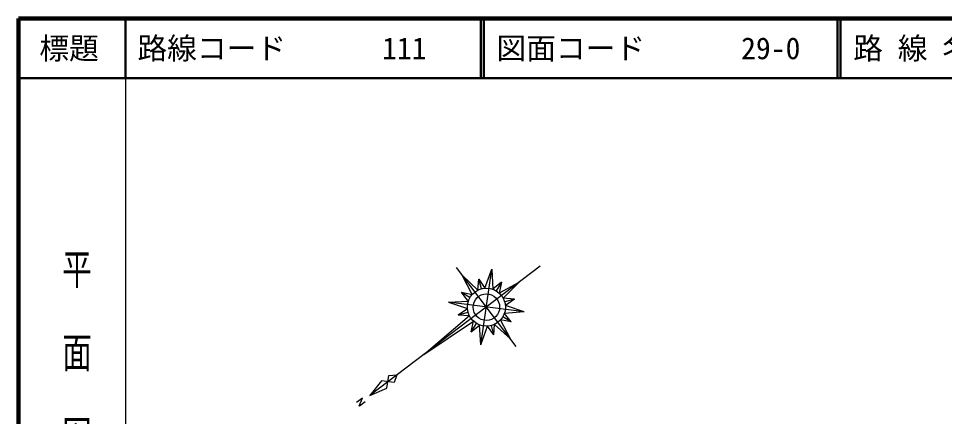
# Model space of a CAD drawing. Units: millimetres, scale not verified. Extents: x 40000 to 680000, y 20000 to 380000.
# Drawn here: x 40000 to 195725, y 313139 to 380000 of the extents above; entities that cross this region are included whole.
import ezdxf
from ezdxf.enums import TextEntityAlignment as Align

# ---------------------------------------------------------------- set-up
doc = ezdxf.new("R2010")
doc.units = ezdxf.units.MM
doc.header["$LTSCALE"] = 1000
for name, color, linetype, lineweight in [('M-BGD', 7, 'Continuous', 25), ('M-TTL', 2, 'Continuous', 140), ('M-TTL-BAND', 7, 'Continuous', 25), ('M-TTL-LINE', 7, 'Continuous', 50)]:
    doc.layers.add(name, color=color, linetype=linetype, lineweight=lineweight)
doc.layers.add('M-TTL-TXT', color=7, linetype='Continuous')
doc.styles.add('@ＭＳ ゴシック', font='')
doc.styles.add('ＭＳ ゴシック', font='')
doc.styles.get('@ＭＳ ゴシック').set_extended_font_data('@MS Gothic')
doc.styles.get('ＭＳ ゴシック').set_extended_font_data('MS Gothic')

msp = doc.modelspace()

# ---------------------------------------------------------------- linework, layer by layer
at = {"layer": 'M-BGD'}
for p, q in [((127718, 338378), (99102, 316682)), ((123705, 324900), (113657, 338153)), ((116290, 333604), (114614, 336891)), ((114614, 336891), (117254, 334358)), ((117751, 325189), (119612, 337864)), ((118435, 334694), (119612, 337864)), ((119612, 337864), (119762, 334500)), ((117254, 334358), (117427, 336207)), ((117427, 336207), (118435, 334694)), ((117862, 334587), (117427, 336207)), ((121239, 335718), (119755, 334509)), ((121239, 335718), (120343, 334232)), ((121239, 335718), (120835, 333868)), ((124144, 335669), (120835, 333868)), ((124144, 335669), (121509, 333004)), ((115632, 332496), (114513, 333998)), ((114513, 333998), (116290, 333604)), ((114513, 333998), (115938, 333128)), ((112328, 332342), (115632, 332496)), ((125034, 330712), (112328, 332342)), ((112328, 332342), (115492, 331282)), ((123408, 332858), (121509, 333004)), ((123408, 332858), (121762, 332378)), ((123408, 332858), (121873, 331763)), ((125034, 330712), (121873, 331763)), ((113955, 330196), (115492, 331282)), ((113955, 330196), (115597, 330659)), ((113955, 330196), (115819, 330076)), ((125034, 330712), (121703, 330442)), ((122849, 329055), (121703, 330442)), ((108139, 323534), (115819, 330076)), ((108139, 323534), (116519, 329145)), ((116124, 327335), (116519, 329145)), ((116124, 327335), (117009, 328775)), ((119936, 326846), (120051, 328609)), ((122748, 326163), (120051, 328609)), ((122849, 329055), (121035, 329351)), ((122748, 326163), (121035, 329351)), ((122849, 329055), (121447, 329888)), ((116124, 327335), (117547, 328500)), ((117751, 325189), (117553, 328509)), ((117751, 325189), (118849, 328317)), ((119936, 326846), (118860, 328301)), ((119936, 326846), (119519, 328408)), ((101969, 317907), (102260, 320025)), ((102260, 320025), (103621, 320108)), ((103621, 320108), (103174, 318820)), ((101055, 319112), (99102, 316682)), ((99102, 316682), (101969, 317907)), ((103174, 318820), (101055, 319112)), ((97835, 316226), (96858, 315485)), ((97298, 314915), (97873, 316186)), ((97873, 316186), (97835, 316226)), ((97324, 314880), (97298, 314915)), ((98309, 315620), (97324, 314880))]:
    msp.add_line(p, q, dxfattribs=at)
for radius in [3200, 2233]:
    msp.add_circle((118684, 331502), radius, dxfattribs=at)
at = {"layer": 'M-TTL'}
for p, q in [((40000, 380000), (40000, 20000)), ((680000, 380000), (40000, 380000))]:
    msp.add_line(p, q, dxfattribs=at)
at = {"layer": 'M-TTL-BAND'}
msp.add_line((58000, 370000), (58000, 20000), dxfattribs=at)
at = {"layer": 'M-TTL-LINE'}
for p, q in [((58000, 380000), (58000, 370000)), ((117750, 380000), (117750, 370000)), ((118250, 380000), (118250, 370000)), ((177750, 380000), (177750, 370000)), ((178250, 380000), (178250, 370000)), ((40000, 370000), (680000, 370000))]:
    msp.add_line(p, q, dxfattribs=at)

# ---------------------------------------------------------------- texts
at = {"layer": 'M-TTL-BAND', "style": '@ＭＳ ゴシック', "width": 1.4}
msp.add_text('平  面  図', height=3666, rotation=270, dxfattribs=at).set_placement((49777, 306475), align=Align.MIDDLE_RIGHT)
at = {"layer": 'M-TTL-TXT', "style": 'ＭＳ ゴシック'}
msp.add_text('標題', height=3666, dxfattribs=at).set_placement((48500, 375000), align=Align.MIDDLE_CENTER)
for s, p in [('路線コード', (60000, 375000)), ('図面コード', (120380, 375000)), ('路 線 名', (180380, 375000)), ('111', (101142, 375000)), ('29-0', (161521, 375000))]:
    msp.add_text(s, height=3666, dxfattribs=at).set_placement(p, align=Align.MIDDLE_LEFT)

doc.saveas('drawing.dxf')
